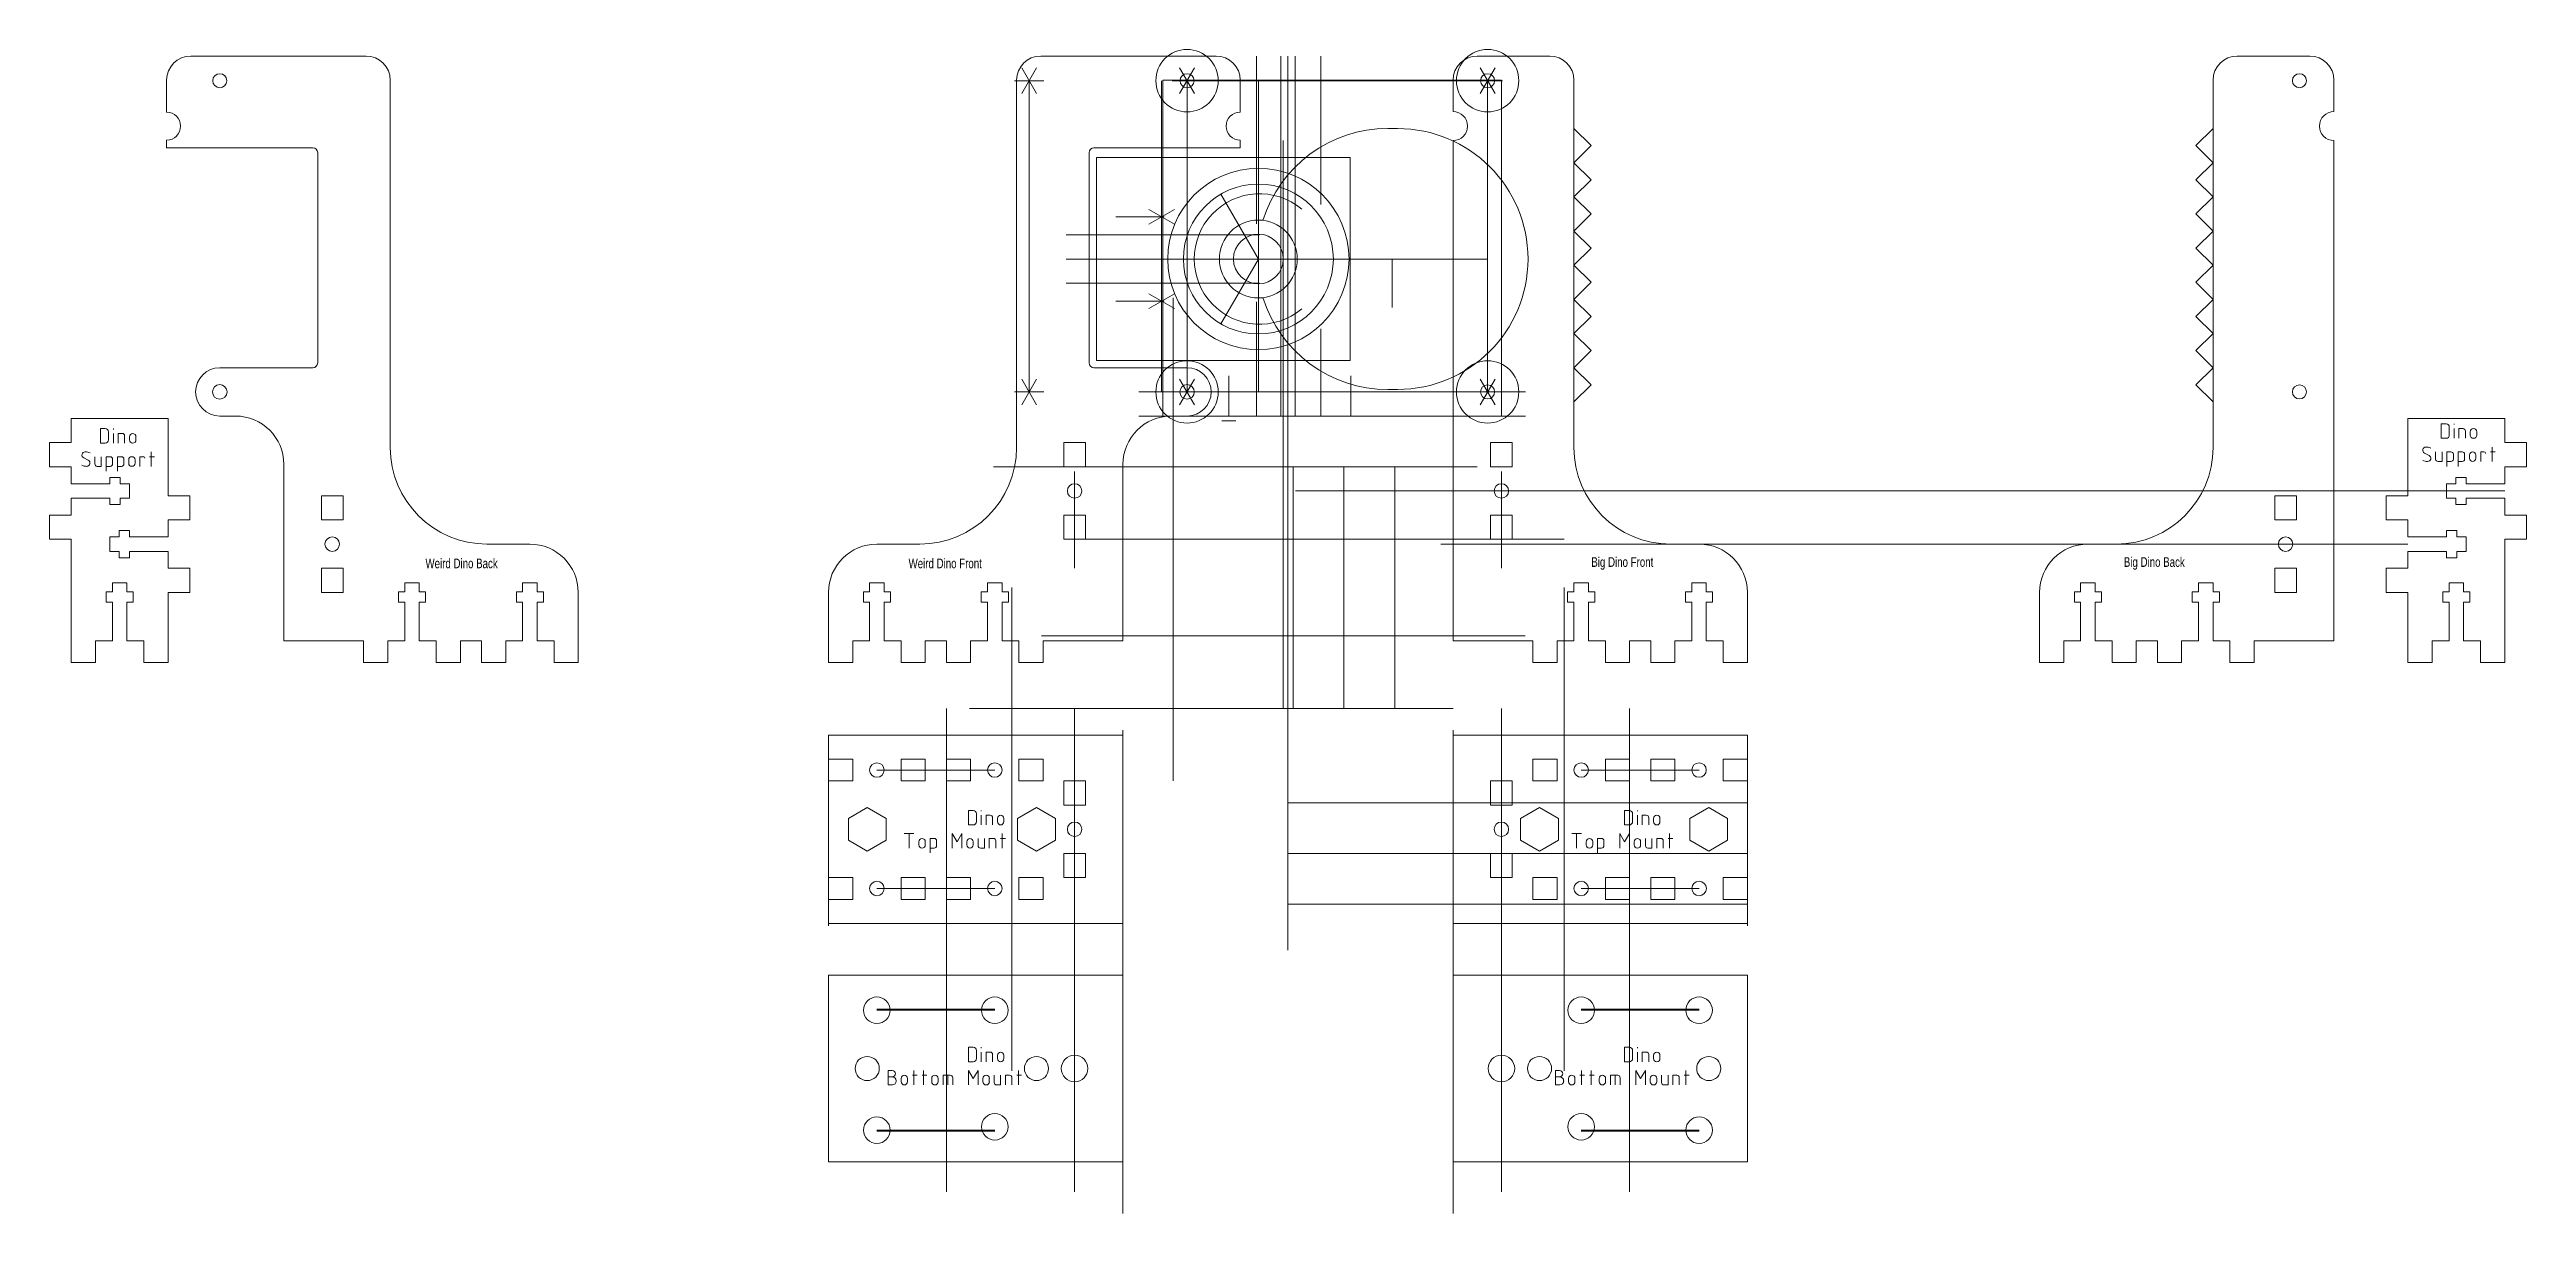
# Model space of a CAD drawing. Header units: millimetres. Extents: x -225 to 287, y -164 to 76.
import ezdxf

# ---------------------------------------------------------------- set-up
doc = ezdxf.new("R2010")
doc.units = ezdxf.units.MM
doc.layers.get('0').update_dxf_attribs({"linetype": 'CONTINUOUS', "lineweight": 0, "true_color": 0x000000})
for name, color, linetype, lineweight, true_color in [('Dino Brackets', 7, 'CONTINUOUS', 0, 0x000000), ('Dino Etch', 4, 'CONTINUOUS', 0, 0x00ffff), ('Dino Text', 4, 'CONTINUOUS', 0, 0x00ffff), ('Drawings', 5, 'CONTINUOUS', 0, 0x0000ff), ('Drawings - Bracket', 5, 'CONTINUOUS', 0, 0x0000ff), ('Drawings - Honeycomb', 5, 'CONTINUOUS', 0, 0x0000ff), ('Drawings-Encoder', 5, 'CONTINUOUS', 0, 0x0000ff), ('Drawings-Motor', 5, 'CONTINUOUS', 0, 0x0000ff), ('Drawings-Pulley', 5, 'CONTINUOUS', 0, 0x0000ff)]:
    doc.layers.add(name, color=color, linetype=linetype, lineweight=lineweight, true_color=true_color)
doc.styles.get("Standard").update_dxf_attribs({"font": 'txt', "width": 0.75})

# ---------------------------------------------------------------- blocks, each defined once
blk = doc.blocks.new('slots')
for p, q in [((-10, -2.25), (-10, 2.25)), ((-5, 2.25), (-10, 2.25)), ((-5, -2.25), (-5, 2.25)), ((10, 2.25), (5, 2.25)), ((5, -2.25), (5, 2.25)), ((10, -2.25), (10, 2.25)), ((-10, -2.25), (-5, -2.25)), ((5, -2.25), (10, -2.25))]:
    blk.add_line(p, q)
blk.add_circle((0, 0), 1.5)
blk = doc.blocks.new('tbits')
at = {"lineweight": 0}
for p, q in [((-1.5, 10.1), (-1.5, 12)), ((1.5, 12), (1.5, 10.1)), ((-2.8, 10.1), (-2.8, 8)), ((-1.5, 10.1), (-2.8, 10.1)), ((-2.8, 8), (-1.5, 8)), ((-1.5, 0), (-1.5, 8)), ((2.8, 10.1), (1.5, 10.1)), ((1.5, 8), (1.5, 0)), ((1.5, 8), (2.8, 8)), ((2.8, 8), (2.8, 10.1)), ((-10, -4.5), (-10, 0)), ((-5, 0), (-5, -4.5)), ((-1.5, 0), (-5, 0)), ((1.5, 0), (5, 0)), ((5, 0), (5, -4.5)), ((10, 0), (10, -4.5)), ((-10, -4.5), (-5, -4.5)), ((5, -4.5), (10, -4.5))]:
    blk.add_line(p, q, dxfattribs=at)
at = {"layer": 'Dino Brackets', "lineweight": 0}
blk.add_line((-1.5, 12), (1.5, 12), dxfattribs=at)
blk = doc.blocks.new('M5_c-1')
at = {"layer": 'Dino Brackets'}
for p, q in [((0, 4.5), (-3.9, 2.25)), ((-3.9, 2.25), (-3.9, -2.25)), ((0, 4.5), (3.9, 2.25)), ((3.9, 2.25), (3.9, -2.25)), ((-3.9, -2.25), (0, -4.5)), ((3.9, -2.25), (0, -4.5))]:
    blk.add_line(p, q, dxfattribs=at)

msp = doc.modelspace()

# ---------------------------------------------------------------- linework, layer by layer
at = {"layer": 'Dino Brackets'}
for p, q in [((-159.75, 75), (-196, 75)), ((-20.25, 75), (16, 75)), ((70, 75), (85, 75)), ((242.15, 75), (227.15, 75)), ((-201, 63.4), (-201, 70)), ((-154.75, -6), (-154.75, 70)), ((-25.25, -6), (-25.25, 70)), ((21, 63.4), (21, 70)), ((65, 70), (65, 63.5)), ((90, 70), (90, 60)), ((222.15, 70), (222.15, 60)), ((247.15, 70), (247.15, 63.5)), ((-201, 56), (-201, 57.6)), ((21, 56), (21, 57.6)), ((65, 57.5), (65, -46)), ((90, 60), (93.54, 56.46)), ((93.54, 56.46), (90, 52.93)), ((222.15, 60), (218.61, 56.46)), ((218.61, 56.46), (222.15, 52.93)), ((247.15, 57.5), (247.15, -46)), ((-170.75, 56), (-201, 56)), ((-169.75, 11.5), (-169.75, 55)), ((-10.25, 11.5), (-10.25, 55)), ((-9.25, 56), (21, 56)), ((90, 52.93), (93.54, 49.39)), ((222.15, 52.93), (218.61, 49.39)), ((93.54, 49.39), (90, 45.86)), ((218.61, 49.39), (222.15, 45.86)), ((90, 45.86), (93.54, 42.32)), ((93.54, 42.32), (90, 38.79)), ((222.15, 45.86), (218.61, 42.32)), ((218.61, 42.32), (222.15, 38.79)), ((90, 38.79), (93.54, 35.25)), ((222.15, 38.79), (218.61, 35.25)), ((93.54, 35.25), (90, 31.72)), ((90, 31.72), (93.54, 28.18)), ((218.61, 35.25), (222.15, 31.72)), ((222.15, 31.72), (218.61, 28.18)), ((93.54, 28.18), (90, 24.64)), ((218.61, 28.18), (222.15, 24.64)), ((90, 24.64), (93.54, 21.11)), ((93.54, 21.11), (90, 17.57)), ((222.15, 24.64), (218.61, 21.11)), ((218.61, 21.11), (222.15, 17.57)), ((90, 17.57), (93.54, 14.04)), ((222.15, 17.57), (218.61, 14.04)), ((-190, 10.5), (-170.75, 10.5)), ((10, 10.5), (-9.25, 10.5)), ((93.54, 14.04), (90, 10.5)), ((90, 10.5), (93.54, 6.97)), ((218.61, 14.04), (222.15, 10.5)), ((222.15, 10.5), (218.61, 6.97)), ((93.54, 6.97), (90, 3.43)), ((218.61, 6.97), (222.15, 3.43)), ((-220.7, 0), (-200.7, 0)), ((-200.7, 0), (-200.7, -16)), ((-190, 0.5), (-186.75, 0.5)), ((10, 0.5), (6.75, 0.5)), ((90, 3.43), (90, -6)), ((222.15, 3.43), (222.15, -6)), ((282.45, 0), (262.45, 0)), ((262.45, 0), (262.45, -16)), ((282.45, -5), (282.45, 0)), ((-220.7, -5), (-220.7, 0)), ((-176.75, -9.5), (-176.75, -46)), ((-3.25, -9.5), (-3.25, -46)), ((-220.7, -46), (-220.7, -25)), ((282.45, -46), (282.45, -25)), ((-134.75, -26), (-125.88, -26)), ((-45.25, -26), (-54.13, -26)), ((110, -26), (115.87, -26)), ((202.15, -26), (196.27, -26)), ((-200.7, -36), (-200.7, -46)), ((-115.88, -36), (-115.88, -46)), ((-64.13, -36), (-64.13, -46)), ((125.87, -36), (125.87, -46)), ((186.27, -36), (186.27, -46)), ((262.45, -36), (262.45, -46)), ((-176.75, -46), (-160.25, -46)), ((-140.25, -46), (-135.88, -46)), ((-39.75, -46), (-44.13, -46)), ((-3.25, -46), (-19.75, -46)), ((65, -46), (81.5, -46)), ((101.5, -46), (105.87, -46)), ((210.65, -46), (206.27, -46)), ((247.15, -46), (230.65, -46)), ((-3.25, -65.5), (-64.13, -65.5)), ((-64.13, -65.5), (-64.13, -104.5)), ((-3.25, -65.5), (-3.25, -104.5)), ((65, -65.5), (65, -104.5)), ((65, -65.5), (125.87, -65.5)), ((125.87, -65.5), (125.87, -104.5)), ((-3.25, -104.5), (-64.13, -104.5)), ((65, -104.5), (125.87, -104.5)), ((-3.25, -115.2), (-64.13, -115.2)), ((-64.13, -115.2), (-64.13, -153.8)), ((-3.25, -115.2), (-3.25, -153.8)), ((65, -115.2), (65, -153.8)), ((65, -115.2), (125.87, -115.2)), ((125.87, -115.2), (125.87, -153.8)), ((-3.25, -153.8), (-64.13, -153.8)), ((65, -153.8), (125.87, -153.8))]:
    msp.add_line(p, q, dxfattribs=at)
for centre, radius in [((-190, 69.9), 1.45), ((10, 69.9), 1.45), ((72.15, 69.9), 1.45), ((240, 69.9), 1.45), ((-190, 5.5), 1.5), ((10, 5.5), 1.5), ((72.15, 5.5), 1.45), ((240, 5.5), 1.45), ((-54.13, -122.45), 2.75), ((-29.75, -122.45), 2.75), ((91.5, -122.45), 2.75), ((115.87, -122.45), 2.75), ((-56.13, -134.5), 2.5), ((-21.13, -134.5), 2.5), ((-13.25, -134.5), 2.75), ((75, -134.5), 2.75), ((82.88, -134.5), 2.5), ((117.88, -134.5), 2.5), ((-54.13, -147.25), 2.75), ((-29.75, -146.55), 2.75), ((91.5, -146.55), 2.75), ((115.88, -147.25), 2.75)]:
    msp.add_circle(centre, radius, dxfattribs=at)
for centre, radius, start, end in [((-196, 70), 5, 90, 180), ((-159.75, 70), 5, 360, 90), ((-20.25, 70), 5, 90, 180), ((16, 70), 5, 0, 90), ((70, 70), 5, 90, 180), ((85, 70), 5, 0, 90), ((227.15, 70), 5, 90, 180), ((242.15, 70), 5, 360, 90), ((-201, 60.5), 2.9, 270, 90), ((21, 60.5), 2.9, 90, 270), ((65, 60.5), 3, 270, 90), ((247.15, 60.5), 3, 90, 270), ((-170.75, 55), 1, 360, 90), ((-9.25, 55), 1, 90, 180), ((-190, 5.5), 5, 90, 270), ((-170.75, 11.5), 1, 270, 360), ((-9.25, 11.5), 1, 180, 270), ((10, 5.5), 5, 270, 90), ((-186.75, -9.5), 10, 360, 90), ((6.75, -9.5), 10, 90, 180), ((-134.75, -6), 20, 180, 270), ((-45.25, -6), 20, 270, 0), ((110, -6), 20, 180, 270), ((202.15, -6), 20, 270, 0), ((-125.88, -36), 10, 360, 90), ((-54.13, -36), 10, 90, 180), ((115.87, -36), 10, 0, 90), ((196.27, -36), 10, 90, 180), ((-56.13, -134.5), 2.5, 270, 90), ((117.88, -134.5), 2.5, 90, 270)]:
    msp.add_arc(centre, radius, start, end, dxfattribs=at)
at = {"layer": 'Dino Etch'}
for p, q in [((90, 60), (90, 3.43)), ((222.15, 60), (222.15, 3.43))]:
    msp.add_line(p, q, dxfattribs=at)
at = {"layer": 'Dino Text'}
for p, q in [((-213.67, -2.1), (-214.67, -2.1)), ((-214.67, -2.1), (-214.67, -5.1)), ((-214.67, -5.1), (-213.67, -5.1)), ((-213, -4.43), (-213, -2.77)), ((-212, -2.27), (-212, -2.1)), ((-212, -5.1), (-212, -3.1)), ((-211, -5.1), (-211, -3.1)), ((-211, -3.1), (-210.17, -3.1)), ((-209.67, -3.6), (-209.67, -5.1)), ((-208.67, -3.77), (-208.67, -4.43)), ((-207.33, -4.43), (-207.33, -3.77)), ((270.33, -1.1), (269.33, -1.1)), ((269.33, -1.1), (269.33, -4.1)), ((269.33, -4.1), (270.33, -4.1)), ((271, -3.43), (271, -1.77)), ((272, -1.27), (272, -1.1)), ((272, -4.1), (272, -2.1)), ((273, -4.1), (273, -2.1)), ((273, -2.1), (273.83, -2.1)), ((274.33, -2.6), (274.33, -4.1)), ((275.33, -2.77), (275.33, -3.43)), ((276.67, -3.43), (276.67, -2.77)), ((-218.14, -8.16), (-217.2, -8.64)), ((-215.83, -7.9), (-215.83, -9.4)), ((-215.33, -9.9), (-214.5, -9.9)), ((-214.5, -9.9), (-214.5, -7.9)), ((-212.67, -7.9), (-213.5, -7.9)), ((-213.5, -7.9), (-213.5, -10.9)), ((-213.5, -9.9), (-212.67, -9.9)), ((-212.17, -9.4), (-212.17, -8.4)), ((-210.33, -7.9), (-211.17, -7.9)), ((-211.17, -7.9), (-211.17, -10.9)), ((-211.17, -9.9), (-210.33, -9.9)), ((-209.83, -9.4), (-209.83, -8.4)), ((-208.83, -8.57), (-208.83, -9.23)), ((-207.5, -9.23), (-207.5, -8.57)), ((-206.5, -9.9), (-206.5, -7.9)), ((-206.5, -7.9), (-205.83, -7.9)), ((-204.5, -7.9), (-203.5, -7.9)), ((-204.17, -6.9), (-204.17, -9.9)), ((265.86, -7.16), (266.8, -7.64)), ((268.17, -6.9), (268.17, -8.4)), ((268.67, -8.9), (269.5, -8.9)), ((269.5, -8.9), (269.5, -6.9)), ((271.33, -6.9), (270.5, -6.9)), ((270.5, -6.9), (270.5, -9.9)), ((270.5, -8.9), (271.33, -8.9)), ((271.83, -8.4), (271.83, -7.4)), ((273.67, -6.9), (272.83, -6.9)), ((272.83, -6.9), (272.83, -9.9)), ((272.83, -8.9), (273.67, -8.9)), ((274.17, -8.4), (274.17, -7.4)), ((275.17, -7.57), (275.17, -8.23)), ((276.5, -8.23), (276.5, -7.57)), ((277.5, -8.9), (277.5, -6.9)), ((277.5, -6.9), (278.17, -6.9)), ((279.5, -6.9), (280.5, -6.9)), ((279.83, -5.9), (279.83, -8.9)), ((-34.21, -81.1), (-35.21, -81.1)), ((-35.21, -81.1), (-35.21, -84.1)), ((-33.54, -83.43), (-33.54, -81.77)), ((-32.54, -81.27), (-32.54, -81.1)), ((101.46, -81.1), (100.46, -81.1)), ((100.46, -81.1), (100.46, -84.1)), ((102.12, -83.43), (102.12, -81.77)), ((103.12, -81.27), (103.12, -81.1)), ((-48.46, -85.9), (-46.46, -85.9)), ((-47.46, -85.9), (-47.46, -88.9)), ((-42.29, -86.9), (-43.12, -86.9)), ((-43.12, -86.9), (-43.12, -89.9)), ((-38.54, -88.9), (-38.54, -85.9)), ((-38.54, -85.9), (-37.54, -87.57)), ((-37.54, -87.57), (-36.54, -85.9)), ((-36.54, -85.9), (-36.54, -88.9)), ((-35.21, -84.1), (-34.21, -84.1)), ((-33.21, -86.9), (-33.21, -88.4)), ((-32.54, -84.1), (-32.54, -82.1)), ((-31.88, -88.9), (-31.88, -86.9)), ((-31.54, -84.1), (-31.54, -82.1)), ((-31.54, -82.1), (-30.71, -82.1)), ((-30.88, -88.9), (-30.88, -86.9)), ((-30.88, -86.9), (-30.04, -86.9)), ((-30.21, -82.6), (-30.21, -84.1)), ((-29.21, -82.77), (-29.21, -83.43)), ((-28.54, -86.9), (-27.54, -86.9)), ((-28.21, -85.9), (-28.21, -88.9)), ((-27.87, -83.43), (-27.87, -82.77)), ((89.54, -85.9), (91.54, -85.9)), ((90.54, -85.9), (90.54, -88.9)), ((95.71, -86.9), (94.88, -86.9)), ((94.88, -86.9), (94.88, -89.9)), ((99.46, -88.9), (99.46, -85.9)), ((99.46, -85.9), (100.46, -87.57)), ((100.46, -84.1), (101.46, -84.1)), ((100.46, -87.57), (101.46, -85.9)), ((101.46, -85.9), (101.46, -88.9)), ((103.12, -84.1), (103.12, -82.1)), ((104.12, -84.1), (104.12, -82.1)), ((104.12, -82.1), (104.96, -82.1)), ((104.79, -86.9), (104.79, -88.4)), ((105.46, -82.6), (105.46, -84.1)), ((106.12, -88.9), (106.12, -86.9)), ((106.46, -82.77), (106.46, -83.43)), ((107.12, -88.9), (107.12, -86.9)), ((107.12, -86.9), (107.96, -86.9)), ((107.79, -83.43), (107.79, -82.77)), ((109.46, -86.9), (110.46, -86.9)), ((109.79, -85.9), (109.79, -88.9)), ((-45.46, -87.57), (-45.46, -88.23)), ((-44.13, -88.23), (-44.13, -87.57)), ((-43.12, -88.9), (-42.29, -88.9)), ((-41.79, -88.4), (-41.79, -87.4)), ((-35.54, -87.57), (-35.54, -88.23)), ((-34.21, -88.23), (-34.21, -87.57)), ((-32.71, -88.9), (-31.88, -88.9)), ((-29.54, -87.4), (-29.54, -88.9)), ((92.54, -87.57), (92.54, -88.23)), ((93.88, -88.23), (93.88, -87.57)), ((94.88, -88.9), (95.71, -88.9)), ((96.21, -88.4), (96.21, -87.4)), ((102.46, -87.57), (102.46, -88.23)), ((103.79, -88.23), (103.79, -87.57)), ((105.29, -88.9), (106.12, -88.9)), ((108.46, -87.4), (108.46, -88.9)), ((-34.21, -130.1), (-35.21, -130.1)), ((-35.21, -130.1), (-35.21, -133.1)), ((-35.21, -133.1), (-34.21, -133.1)), ((-33.54, -132.43), (-33.54, -130.77)), ((-32.54, -130.27), (-32.54, -130.1)), ((-32.54, -133.1), (-32.54, -131.1)), ((-31.54, -133.1), (-31.54, -131.1)), ((-31.54, -131.1), (-30.71, -131.1)), ((-30.21, -131.6), (-30.21, -133.1)), ((-29.21, -131.77), (-29.21, -132.43)), ((-27.87, -132.43), (-27.87, -131.77)), ((101.46, -130.1), (100.46, -130.1)), ((100.46, -130.1), (100.46, -133.1)), ((100.46, -133.1), (101.46, -133.1)), ((102.12, -132.43), (102.12, -130.77)), ((103.12, -130.27), (103.12, -130.1)), ((103.12, -133.1), (103.12, -131.1)), ((104.12, -133.1), (104.12, -131.1)), ((104.12, -131.1), (104.96, -131.1)), ((105.46, -131.6), (105.46, -133.1)), ((106.46, -131.77), (106.46, -132.43)), ((107.79, -132.43), (107.79, -131.77)), ((-51.79, -137.9), (-51.79, -134.9)), ((-51.79, -134.9), (-50.96, -134.9)), ((-51.79, -136.23), (-50.93, -136.23)), ((-50.93, -137.9), (-51.79, -137.9)), ((-50.13, -137.03), (-50.13, -137.1)), ((-49.12, -136.57), (-49.12, -137.23)), ((-47.79, -137.23), (-47.79, -136.57)), ((-46.79, -135.9), (-45.79, -135.9)), ((-46.46, -134.9), (-46.46, -137.9)), ((-44.79, -135.9), (-43.79, -135.9)), ((-44.46, -134.9), (-44.46, -137.9)), ((-42.79, -136.57), (-42.79, -137.23)), ((-41.46, -137.23), (-41.46, -136.57)), ((-40.46, -137.9), (-40.46, -135.9)), ((-40.46, -135.9), (-38.96, -135.9)), ((-39.46, -135.9), (-39.46, -137.9)), ((-38.46, -136.4), (-38.46, -137.9)), ((-35.21, -137.9), (-35.21, -134.9)), ((-35.21, -134.9), (-34.21, -136.57)), ((-34.21, -136.57), (-33.21, -134.9)), ((-33.21, -134.9), (-33.21, -137.9)), ((-32.21, -136.57), (-32.21, -137.23)), ((-30.88, -137.23), (-30.88, -136.57)), ((-29.88, -135.9), (-29.88, -137.4)), ((-29.38, -137.9), (-28.54, -137.9)), ((-28.54, -137.9), (-28.54, -135.9)), ((-27.54, -137.9), (-27.54, -135.9)), ((-27.54, -135.9), (-26.71, -135.9)), ((-26.21, -136.4), (-26.21, -137.9)), ((-25.21, -135.9), (-24.21, -135.9)), ((-24.88, -134.9), (-24.88, -137.9)), ((86.21, -137.9), (86.21, -134.9)), ((86.21, -134.9), (87.04, -134.9)), ((86.21, -136.23), (87.07, -136.23)), ((87.07, -137.9), (86.21, -137.9)), ((87.88, -137.03), (87.88, -137.1)), ((88.88, -136.57), (88.88, -137.23)), ((90.21, -137.23), (90.21, -136.57)), ((91.21, -135.9), (92.21, -135.9)), ((91.54, -134.9), (91.54, -137.9)), ((93.21, -135.9), (94.21, -135.9)), ((93.54, -134.9), (93.54, -137.9)), ((95.21, -136.57), (95.21, -137.23)), ((96.54, -137.23), (96.54, -136.57)), ((97.54, -137.9), (97.54, -135.9)), ((97.54, -135.9), (99.04, -135.9)), ((98.54, -135.9), (98.54, -137.9)), ((99.54, -136.4), (99.54, -137.9)), ((102.79, -137.9), (102.79, -134.9)), ((102.79, -134.9), (103.79, -136.57)), ((103.79, -136.57), (104.79, -134.9)), ((104.79, -134.9), (104.79, -137.9)), ((105.79, -136.57), (105.79, -137.23)), ((107.12, -137.23), (107.12, -136.57)), ((108.12, -135.9), (108.12, -137.4)), ((108.62, -137.9), (109.46, -137.9)), ((109.46, -137.9), (109.46, -135.9)), ((110.46, -137.9), (110.46, -135.9)), ((110.46, -135.9), (111.29, -135.9)), ((111.79, -136.4), (111.79, -137.9)), ((112.79, -135.9), (113.79, -135.9)), ((113.12, -134.9), (113.12, -137.9))]:
    msp.add_line(p, q, dxfattribs=at)
for centre, radius, start, end in [((-213.67, -2.77), 0.667, 0, 90), ((-213.67, -4.43), 0.667, 270, 0), ((-210.17, -3.6), 0.5, 0, 90), ((-208, -3.77), 0.667, 0, 180), ((-208, -4.43), 0.667, 180, 0), ((270.33, -1.77), 0.667, 0, 90), ((270.33, -3.43), 0.667, 270, 0), ((273.83, -2.6), 0.5, 0, 90), ((276, -2.77), 0.667, 0, 180), ((276, -3.43), 0.667, 180, 0), ((-217.83, -7.57), 0.667, 90, 243), ((-217.5, -7.69), 2.21, 243.1, 270), ((-217.83, -9.11), 2.21, 63.07, 90), ((-217.5, -9.23), 0.667, 270, 62.98), ((-215.33, -9.4), 0.5, 180, 270), ((-212.67, -8.4), 0.5, 0, 90), ((-212.67, -9.4), 0.5, 270, 0), ((-210.33, -8.4), 0.5, 0, 90), ((-210.33, -9.4), 0.5, 270, 0), ((-208.17, -8.57), 0.667, 0, 180), ((-208.17, -9.23), 0.667, 180, 0), ((-205.83, -8.23), 0.333, 0, 90), ((266.17, -6.57), 0.667, 90, 243), ((266.5, -6.69), 2.21, 243.1, 270), ((266.17, -8.11), 2.21, 63.07, 90), ((266.5, -8.23), 0.667, 270, 62.98), ((268.67, -8.4), 0.5, 180, 270), ((271.33, -7.4), 0.5, 0, 90), ((271.33, -8.4), 0.5, 270, 0), ((273.67, -7.4), 0.5, 0, 90), ((273.67, -8.4), 0.5, 270, 0), ((275.83, -7.57), 0.667, 0, 180), ((275.83, -8.23), 0.667, 180, 0), ((278.17, -7.23), 0.333, 0, 90), ((-34.21, -81.77), 0.667, 0, 90), ((101.46, -81.77), 0.667, 0, 90), ((-44.79, -87.57), 0.667, 0, 180), ((-42.29, -87.4), 0.5, 0, 90), ((-34.88, -87.57), 0.667, 0, 180), ((-34.21, -83.43), 0.667, 270, 0), ((-30.71, -82.6), 0.5, 0, 90), ((-30.04, -87.4), 0.5, 0, 90), ((-28.54, -82.77), 0.667, 0, 180), ((-28.54, -83.43), 0.667, 180, 0), ((93.21, -87.57), 0.667, 0, 180), ((95.71, -87.4), 0.5, 0, 90), ((101.46, -83.43), 0.667, 270, 0), ((103.12, -87.57), 0.667, 0, 180), ((104.96, -82.6), 0.5, 0, 90), ((107.12, -82.77), 0.667, 0, 180), ((107.12, -83.43), 0.667, 180, 0), ((107.96, -87.4), 0.5, 0, 90), ((-44.79, -88.23), 0.667, 180, 0), ((-42.29, -88.4), 0.5, 270, 0), ((-34.88, -88.23), 0.667, 180, 0), ((-32.71, -88.4), 0.5, 180, 270), ((93.21, -88.23), 0.667, 180, 0), ((95.71, -88.4), 0.5, 270, 0), ((103.12, -88.23), 0.667, 180, 0), ((105.29, -88.4), 0.5, 180, 270), ((-34.21, -130.77), 0.667, 0, 90), ((-34.21, -132.43), 0.667, 270, 0), ((-30.71, -131.6), 0.5, 0, 90), ((-28.54, -131.77), 0.667, 0, 180), ((-28.54, -132.43), 0.667, 180, 0), ((101.46, -130.77), 0.667, 0, 90), ((101.46, -132.43), 0.667, 270, 0), ((104.96, -131.6), 0.5, 0, 90), ((107.12, -131.77), 0.667, 0, 180), ((107.12, -132.43), 0.667, 180, 0), ((-50.96, -135.57), 0.667, 270, 90), ((-50.93, -137.03), 0.8, 0, 90), ((-50.93, -137.1), 0.8, 270, 0), ((-48.46, -136.57), 0.667, 0, 180), ((-48.46, -137.23), 0.667, 180, 0), ((-42.13, -136.57), 0.667, 0, 180), ((-42.13, -137.23), 0.667, 180, 0), ((-38.96, -136.4), 0.5, 0, 90), ((-31.54, -136.57), 0.667, 0, 180), ((-31.54, -137.23), 0.667, 180, 0), ((-29.38, -137.4), 0.5, 180, 270), ((-26.71, -136.4), 0.5, 0, 90), ((87.04, -135.57), 0.667, 270, 90), ((87.07, -137.03), 0.8, 0, 90), ((87.07, -137.1), 0.8, 270, 0), ((89.54, -136.57), 0.667, 0, 180), ((89.54, -137.23), 0.667, 180, 0), ((95.88, -136.57), 0.667, 0, 180), ((95.88, -137.23), 0.667, 180, 0), ((99.04, -136.4), 0.5, 0, 90), ((106.46, -136.57), 0.667, 0, 180), ((106.46, -137.23), 0.667, 180, 0), ((108.62, -137.4), 0.5, 180, 270), ((111.29, -136.4), 0.5, 0, 90)]:
    msp.add_arc(centre, radius, start, end, dxfattribs=at)
at = {"layer": 'Drawings'}
for p, q in [((-21.12, 67.25), (-24.18, 72.55)), ((-21.12, 72.55), (-24.18, 67.25)), ((8.47, 67.25), (11.53, 72.55)), ((8.47, 72.55), (11.53, 67.25)), ((29.38, 75), (29.38, 0.5)), ((30.87, 75), (30.87, -110)), ((32.38, 75), (32.38, 0.5)), ((70.62, 67.25), (73.68, 72.55)), ((70.62, 72.55), (73.68, 67.25)), ((-19.59, 69.9), (-25.71, 69.9)), ((-22.65, 69.9), (-22.65, 5.5)), ((4.75, 5.5), (4.75, 69.9)), ((6.94, 69.9), (13.06, 69.9)), ((10, 69.9), (10, 5.5)), ((10, 69.9), (72.15, 69.9)), ((24.75, 5.5), (24.75, 69.9)), ((69.09, 69.9), (75.21, 69.9)), ((72.15, 69.9), (72.15, 5.5)), ((29.9, 57.5), (29.9, -60)), ((5.25, 41.74), (-4.75, 41.74)), ((2.1, 43.27), (7.4, 40.21)), ((7.4, 43.27), (2.1, 40.21)), ((4.75, 33), (4.75, 41.74)), ((4.75, 33), (72.15, 33)), ((4.75, 33), (4.75, 24.26)), ((52.38, 33), (52.38, 23)), ((2.1, 25.79), (7.4, 22.73)), ((7.4, 25.79), (2.1, 22.73)), ((5.25, 24.26), (-4.75, 24.26)), ((-19.59, 5.5), (-25.71, 5.5)), ((-21.12, 2.85), (-24.18, 8.15)), ((-21.12, 8.15), (-24.18, 2.85)), ((6.94, 5.5), (13.06, 5.5)), ((8.47, 2.85), (11.53, 8.15)), ((8.47, 8.15), (11.53, 2.85)), ((10, 5.5), (72.15, 5.5)), ((18.62, 8.8), (18.62, 0.5)), ((43.88, 8.8), (43.88, 0.5)), ((69.09, 5.5), (75.21, 5.5)), ((70.62, 2.85), (73.68, 8.15)), ((70.62, 8.15), (73.68, 2.85)), ((88, -25), (-12, -25))]:
    msp.add_line(p, q, dxfattribs=at)
at = {"layer": 'Drawings - Bracket'}
for p, q in [((7.15, -75), (7.15, 25)), ((70, -10), (-30, -10)), ((31.95, -10), (31.95, -60)), ((42.45, -10), (42.45, -60)), ((52.95, -10), (52.95, -60)), ((-13.25, -11), (-13.25, -31)), ((282.45, -15), (32.45, -15)), ((75, -11), (75, -31)), ((262.45, -26), (62.45, -26)), ((-26.25, -35), (-26.25, -135)), ((88, -35), (88, -135)), ((-20.1, -45), (79.9, -45)), ((-39.75, -60), (-39.75, -160)), ((65, -60), (-35, -60)), ((-13.25, -60), (-13.25, -160)), ((75, -60), (75, -160)), ((101.5, -60), (101.5, -160)), ((-3.25, -64.5), (-3.25, -164.5)), ((65, -64.5), (65, -164.5)), ((-64.13, -87.5), (-64.13, -75)), ((-29.75, -72.75), (-54.13, -72.75)), ((91.5, -72.75), (115.87, -72.75)), ((125.88, -87.5), (125.88, -75)), ((30.87, -79.5), (125.87, -79.5)), ((30.87, -90), (125.87, -90)), ((-64.13, -92.5), (-64.13, -105)), ((-54.13, -97.25), (-29.75, -97.25)), ((115.88, -97.25), (91.5, -97.25)), ((125.88, -92.5), (125.88, -105)), ((30.87, -100.5), (125.87, -100.5)), ((-54.13, -122.25), (-29.75, -122.25)), ((-54.13, -122.45), (-29.75, -122.45)), ((115.87, -122.25), (91.5, -122.25)), ((115.87, -122.45), (91.5, -122.45)), ((-29.75, -147.25), (-54.13, -147.25)), ((-29.75, -147.45), (-54.13, -147.45)), ((91.5, -147.25), (115.88, -147.25)), ((91.5, -147.45), (115.88, -147.45))]:
    msp.add_line(p, q, dxfattribs=at)
at = {"layer": 'Drawings - Honeycomb'}
for p, q in [((24.38, 75), (24.38, 40.29)), ((37.63, 75), (37.63, 44.3)), ((5, 70), (75, 70)), ((5, 0.5), (5, 70)), ((75, 70), (75, 0.5)), ((51.5, 60), (53.5, 60)), ((25, 38), (-15, 38)), ((25, 33), (-15, 33)), ((25, 28), (-15, 28)), ((24.38, 24.12), (24.38, 0.5)), ((37.63, 18.53), (37.63, 0.5)), ((80, 5.5), (0, 5.5)), ((51.5, 6), (53.5, 6)), ((80, 0.5), (0, 0.5)), ((20.08, -0.5), (17.18, -0.5))]:
    msp.add_line(p, q, dxfattribs=at)
for centre in [(10, 69.9), (72.15, 69.9), (10, 5.5), (72.15, 5.5)]:
    msp.add_circle(centre, 6.45, dxfattribs=at)
for centre, radius, start, end in [((51.5, 33), 27, 90, 162.8242), ((53.5, 33), 27, 270, 90), ((25, 33), 13.5, 49.8464, 310.1536), ((51.5, 33), 27, 197.1758, 270)]:
    msp.add_arc(centre, radius, start, end, dxfattribs=at)
at = {"layer": 'Drawings-Encoder'}
for p, q in [((-8.75, 12), (-8.75, 54)), ((-8.75, 54), (43.75, 54)), ((43.75, 12), (43.75, 54)), ((-8.75, 12), (43.75, 12))]:
    msp.add_line(p, q, dxfattribs=at)
at = {"layer": 'Drawings-Motor'}
for p, q in [((24.75, 33), (17, 46.42)), ((25, 33), (5, 33)), ((24.75, 33), (17, 19.58)), ((24.5, 33), (40, 33))]:
    msp.add_line(p, q, dxfattribs=at)
for radius in [18.75, 15.5]:
    msp.add_circle((24.75, 33), radius, dxfattribs=at)
at = {"layer": 'Drawings-Pulley'}
for radius in [8.05, 5.15]:
    msp.add_circle((24.75, 33), radius, dxfattribs=at)

# ---------------------------------------------------------------- block references
at = {"layer": 'Dino Brackets', "yscale": -1}
for name, p, rotation in [('tbits', (-220.7, -15), 89.99999999999999), ('slots', (-13.25, -15), 89.99999999999999), ('tbits', (-200.7, -26), 270), ('slots', (237.15, -26), 89.99999999999999), ('tbits', (-210.7, -46), 180), ('tbits', (-54.13, -46), 180), ('tbits', (-29.75, -46), 180), ('tbits', (196.27, -46), 180), ('tbits', (220.65, -46), 180), ('slots', (-54.13, -72.75), 180), ('slots', (-29.75, -72.75), 180), ('slots', (-13.25, -85), 89.99999999999999), ('slots', (-54.13, -97.25), 180), ('slots', (-29.75, -97.25), 180)]:
    msp.add_blockref(name, p, dxfattribs=dict(at, rotation=rotation))
at = {"layer": 'Dino Brackets'}
for name, p, rotation in [('slots', (75, -15), 90), ('tbits', (282.45, -15), 90), ('slots', (-166.75, -26), 89.99999999999999), ('tbits', (262.45, -26), 270), ('tbits', (-150.25, -46), 360), ('tbits', (-125.88, -46), 360), ('tbits', (272.45, -46), 360), ('slots', (75, -85), 90)]:
    msp.add_blockref(name, p, dxfattribs=dict(at, rotation=rotation))
for name, p in [('tbits', (91.5, -46)), ('tbits', (115.87, -46)), ('slots', (91.5, -72.75)), ('slots', (115.87, -72.75)), ('M5_c-1', (-56.13, -85)), ('M5_c-1', (-21.13, -85)), ('M5_c-1', (82.88, -85)), ('M5_c-1', (117.88, -85)), ('slots', (91.5, -97.25)), ('slots', (115.88, -97.25))]:
    msp.add_blockref(name, p, dxfattribs=at)

# ---------------------------------------------------------------- texts
at = {"layer": 'Dino Text', "char_height": 2, "width": 100, "attachment_point": 5}
for s, insert in [('Weird\\~Dino\\~Back', (-140, -30)), ('Weird\\~Dino\\~Front', (-40, -30)), ('Big\\~Dino\\~Front', (100, -30)), ('Big\\~Dino\\~Back', (210, -30))]:
    msp.add_mtext(s, dxfattribs=dict(at, insert=insert))

doc.saveas('drawing.dxf')
